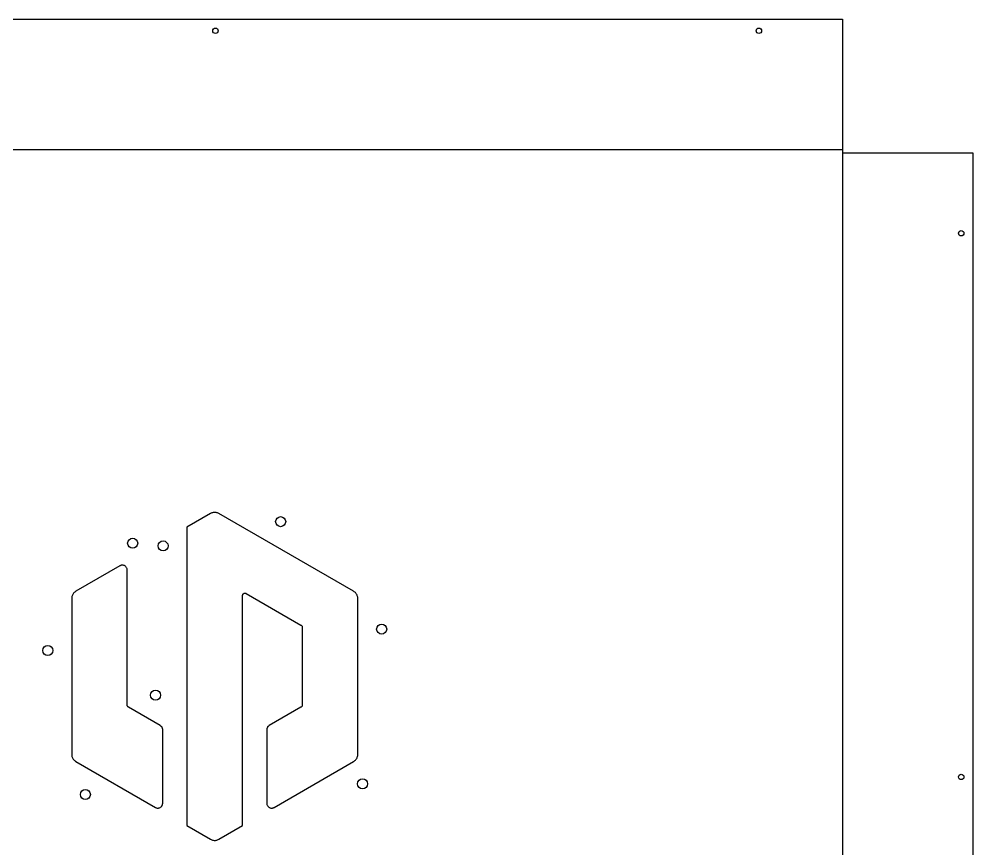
# Model space of a CAD drawing. Header units: millimetres. Extents: x 0 to 1807, y -528 to 906.
# Drawn here: x 336 to 906, y 410 to 906 of the extents above; entities that cross this region are included whole.
import ezdxf

# ---------------------------------------------------------------- set-up
doc = ezdxf.new("R2010")
doc.units = ezdxf.units.MM
for name, color, linetype in [('BEND_UP_90', 1, 'Continuous'), ('CUT', 7, 'Continuous'), ('CUTOUT_LOGO', 6, 'Continuous'), ('HOLES_D3.2', 3, 'Continuous'), ('MARK_D6_STUDS', 5, 'Continuous')]:
    doc.layers.add(name, color=color, linetype=linetype)

msp = doc.modelspace()

# ---------------------------------------------------------------- linework, layer by layer
at = {"layer": 'BEND_UP_90'}
msp.add_lwpolyline([(78, 828), (828, 828), (828, 78), (78, 78)], close=True, dxfattribs=at)
at = {"layer": 'CUT'}
msp.add_lwpolyline([(78, 906), (828, 906), (828, 826), (906, 826), (906, 80), (828, 80), (828, 0), (78, 0), (78, 80), (0, 80), (0, 826), (78, 826), (78, 906)], close=True, dxfattribs=at)
at = {"layer": 'CUTOUT_LOGO'}
for points in [[(450.436, 415.572), (450.849, 415.402), (451.273, 415.269), (451.704, 415.174), (452.141, 415.117), (452.58, 415.098), (453.019, 415.117), (453.455, 415.174), (453.887, 415.269), (454.311, 415.402), (454.724, 415.572), (455.11, 415.774), (469.192, 423.899), (469.179, 561.363), (469.194, 561.58), (469.231, 561.767), (469.29, 561.944), (469.37, 562.111), (469.47, 562.267), (469.588, 562.409), (469.723, 562.535), (469.872, 562.644), (470.034, 562.734), (470.207, 562.804), (470.392, 562.852), (470.6, 562.878), (470.659, 562.88), (470.732, 562.88), (470.805, 562.875), (470.877, 562.867), (470.948, 562.856), (471.019, 562.841), (471.089, 562.823), (471.158, 562.801), (471.226, 562.776), (471.293, 562.747), (471.358, 562.716), (471.431, 562.676), (504.161, 543.779), (504.284, 543.699), (504.388, 543.619), (504.483, 543.53), (504.57, 543.434), (504.649, 543.331), (504.718, 543.222), (504.777, 543.107), (504.827, 542.988), (504.866, 542.864), (504.894, 542.737), (504.912, 542.607), (504.919, 542.459), (504.919, 496.025), (504.912, 495.877), (504.894, 495.747), (504.866, 495.619), (504.826, 495.496), (504.777, 495.376), (504.717, 495.261), (504.648, 495.152), (504.57, 495.049), (504.483, 494.953), (504.387, 494.864), (504.283, 494.783), (504.161, 494.703), (485.128, 483.72), (484.925, 483.59), (484.724, 483.434), (484.539, 483.264), (484.37, 483.078), (484.219, 482.88), (484.086, 482.669), (483.971, 482.448), (483.875, 482.218), (483.8, 481.979), (483.745, 481.733), (483.712, 481.482), (483.702, 481.242), (483.702, 437.264), (483.725, 436.911), (483.796, 436.549), (483.911, 436.203), (484.066, 435.878), (484.259, 435.578), (484.487, 435.304), (484.746, 435.06), (485.035, 434.849), (485.349, 434.673), (485.687, 434.537), (486.044, 434.444), (486.403, 434.398), (486.559, 434.392), (486.7, 434.394), (486.841, 434.402), (486.981, 434.418), (487.121, 434.44), (487.258, 434.469), (487.394, 434.504), (487.529, 434.547), (487.661, 434.596), (487.791, 434.651), (487.918, 434.713), (488.034, 434.777), (535.617, 462.253), (535.984, 462.488), (536.338, 462.761), (536.664, 463.061), (536.961, 463.387), (537.227, 463.737), (537.463, 464.107), (537.665, 464.496), (537.834, 464.902), (537.967, 465.322), (538.064, 465.755), (538.123, 466.198), (538.143, 466.633), (538.143, 559.6), (538.124, 560.035), (538.065, 560.478), (537.968, 560.911), (537.835, 561.331), (537.666, 561.737), (537.463, 562.126), (537.228, 562.497), (536.961, 562.846), (536.664, 563.172), (536.338, 563.472), (535.984, 563.745), (535.617, 563.98), (455.11, 610.462), (454.723, 610.663), (454.309, 610.833), (453.886, 610.965), (453.454, 611.059), (453.018, 611.116), (452.58, 611.135), (452.141, 611.116), (451.705, 611.059), (451.274, 610.965), (450.851, 610.833), (450.437, 610.663), (450.05, 610.462), (435.964, 602.328), (435.964, 423.899), (450.049, 415.774), (450.436, 415.572)], [(368.817, 563.473), (368.491, 563.172), (368.194, 562.846), (367.927, 562.497), (367.692, 562.126), (367.49, 561.737), (367.321, 561.332), (367.188, 560.911), (367.091, 560.479), (367.032, 560.036), (367.012, 559.601), (367.012, 466.63), (367.032, 466.195), (367.091, 465.752), (367.188, 465.32), (367.321, 464.899), (367.49, 464.494), (367.693, 464.105), (367.928, 463.735), (368.194, 463.386), (368.491, 463.06), (368.817, 462.759), (369.17, 462.486), (369.537, 462.251), (417.141, 434.773), (417.458, 434.616), (417.808, 434.496), (418.165, 434.423), (418.524, 434.395), (418.881, 434.412), (419.233, 434.472), (419.574, 434.575), (419.901, 434.719), (420.211, 434.904), (420.497, 435.129), (420.757, 435.393), (420.976, 435.681), (421.059, 435.813), (421.128, 435.937), (421.191, 436.063), (421.247, 436.192), (421.297, 436.323), (421.34, 436.457), (421.377, 436.593), (421.407, 436.73), (421.431, 436.869), (421.447, 437.009), (421.457, 437.15), (421.46, 437.281), (421.46, 481.243), (421.448, 481.485), (421.413, 481.736), (421.358, 481.981), (421.281, 482.22), (421.185, 482.45), (421.07, 482.671), (420.937, 482.881), (420.785, 483.08), (420.617, 483.265), (420.432, 483.436), (420.232, 483.592), (420.028, 483.723), (400.998, 494.713), (400.871, 494.793), (400.768, 494.872), (400.672, 494.959), (400.585, 495.054), (400.506, 495.156), (400.437, 495.264), (400.378, 495.378), (400.328, 495.497), (400.289, 495.619), (400.26, 495.746), (400.243, 495.875), (400.237, 496.023), (400.237, 576.709), (400.214, 577.062), (400.143, 577.426), (400.028, 577.772), (399.873, 578.098), (399.679, 578.399), (399.452, 578.674), (399.192, 578.919), (398.903, 579.131), (398.588, 579.306), (398.25, 579.443), (397.891, 579.537), (397.531, 579.583), (397.374, 579.588), (397.233, 579.587), (397.092, 579.578), (396.952, 579.562), (396.813, 579.54), (396.676, 579.51), (396.54, 579.474), (396.406, 579.432), (396.274, 579.382), (396.144, 579.327), (396.017, 579.264), (395.903, 579.201), (369.537, 563.981), (369.17, 563.746), (368.817, 563.473)]]:
    msp.add_lwpolyline(points, close=True, dxfattribs=at)
at = {"layer": 'HOLES_D3.2'}
for centre in [(453, 899), (778, 899), (899, 778), (899, 453)]:
    msp.add_circle(centre, 1.6, dxfattribs=at)
at = {"layer": 'MARK_D6_STUDS'}
for centre in [(492, 605.6), (403.5, 592.7), (421.7, 591.1), (552.4, 541.4), (352.7, 528.6), (417.2, 501.9), (541, 448.9), (375.2, 442.5)]:
    msp.add_circle(centre, 3, dxfattribs=at)

doc.saveas('drawing.dxf')
